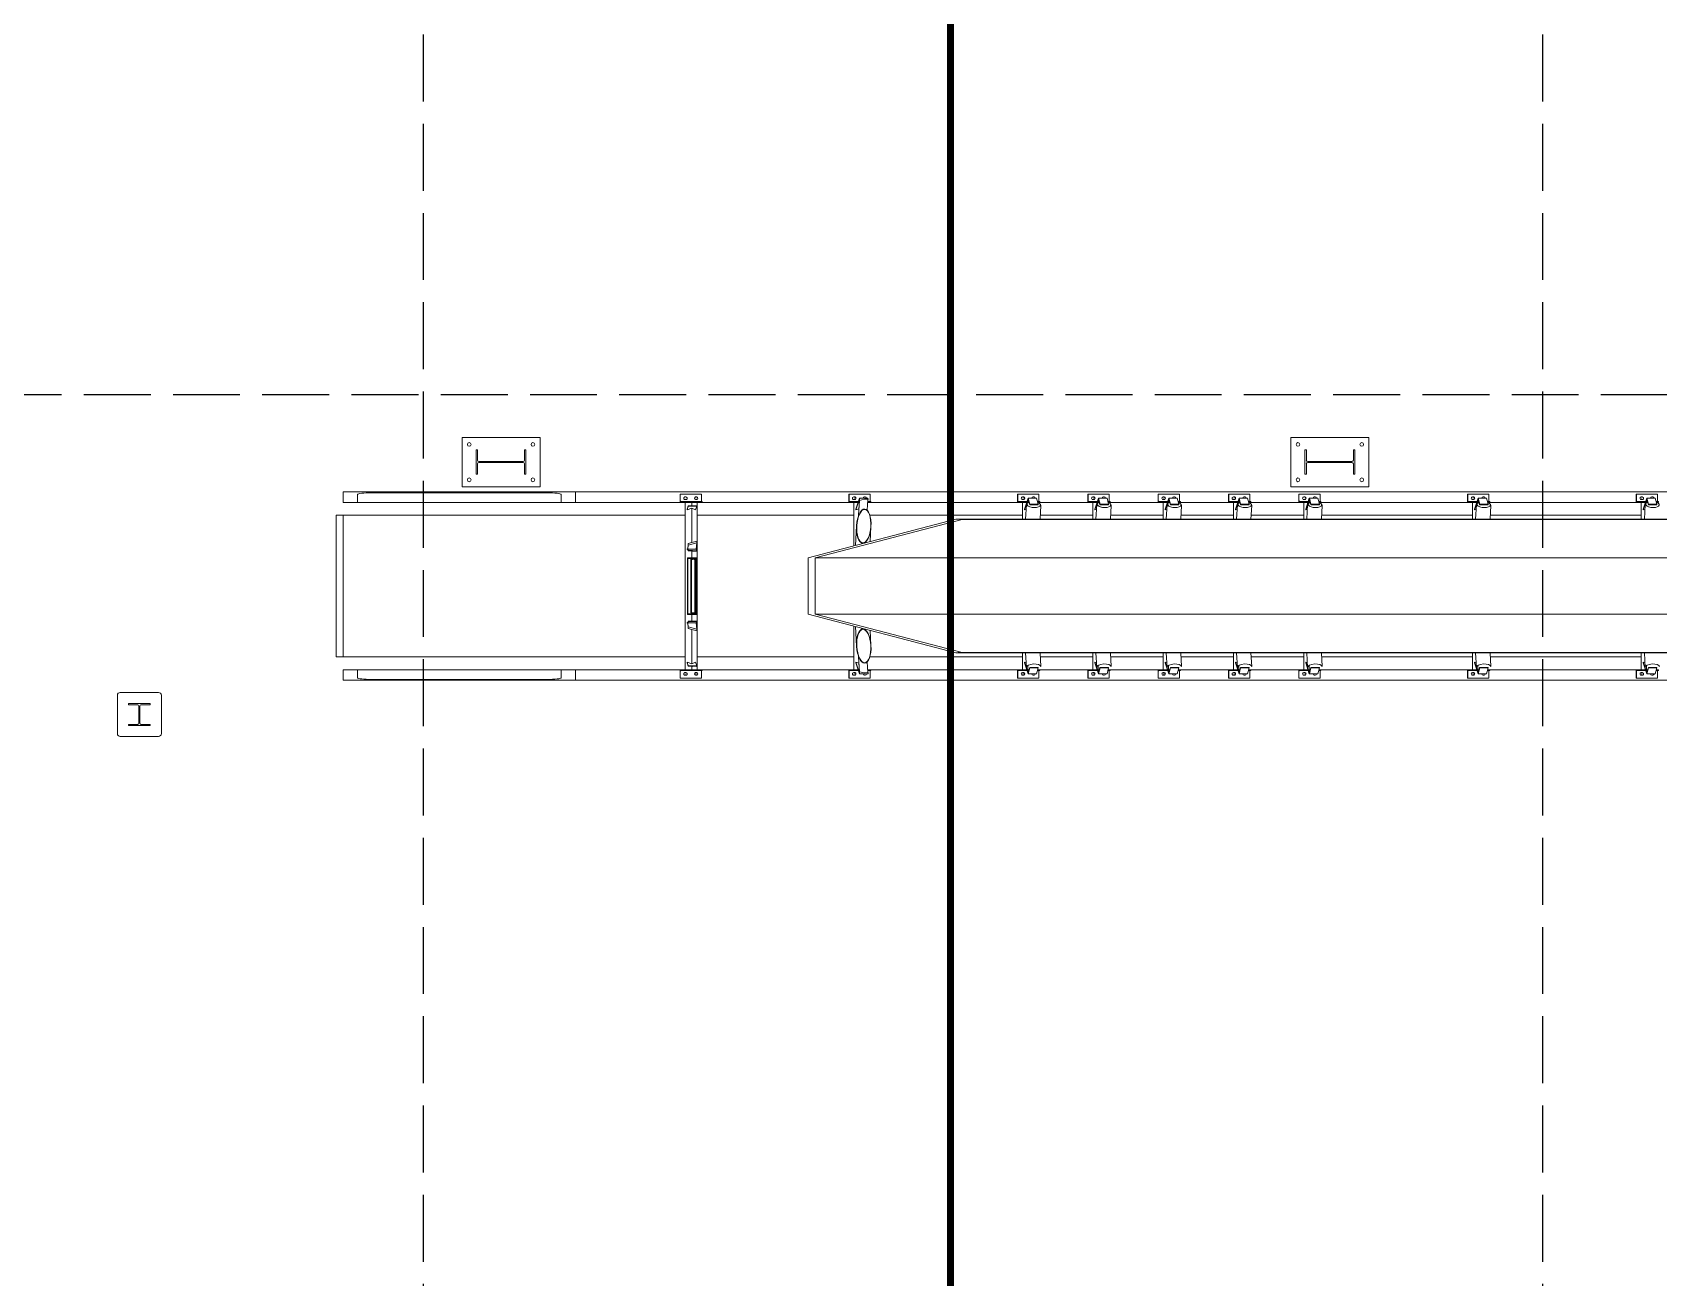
# Model space of a CAD drawing. Header units: millimetres. Extents: x 91119 to 792617, y 23924 to 150567.
# Drawn here: x 670345 to 681821, y 56806 to 65593 of the extents above; entities that cross this region are included whole.
import ezdxf

# ---------------------------------------------------------------- set-up
doc = ezdxf.new("R2010")
doc.units = ezdxf.units.MM
doc.header["$LTSCALE"] = 100
doc.linetypes.add('121217 IES and EMR$0$XKITLINE03', pattern=[6.299213, 4.724409, -1.574803])
doc.linetypes.add('DASHED', pattern=[19.05, 12.7, -6.35])
for name, color, linetype in [('121217 IES and EMR$0$grid', 8, 'Continuous'), ('121217 IES and EMR$0$Xref', 8, 'Continuous'), ('FA', 1, 'Continuous')]:
    doc.layers.add(name, color=color, linetype=linetype)

msp = doc.modelspace()

# ---------------------------------------------------------------- linework, layer by layer
at = {"layer": '121217 IES and EMR$0$grid', "linetype": '121217 IES and EMR$0$XKITLINE03'}
for p, q in [((673102, 144949), (673102, 30568)), ((681002, 144949), (681002, 30568)), ((768187, 63036), (616223, 63036))]:
    msp.add_line(p, q, dxfattribs=at)
at = {"layer": '121217 IES and EMR$0$Xref', "linetype": 'Continuous', "lineweight": 20}
for p, q in [((673377, 62736), (673927, 62736)), ((673377, 62386), (673377, 62736)), ((673927, 62736), (673927, 62386)), ((679227, 62736), (679777, 62736)), ((679227, 62386), (679227, 62736)), ((679777, 62736), (679777, 62386)), ((673476, 62476), (673476, 62647)), ((673476, 62647), (673486, 62647)), ((673486, 62647), (673486, 62575)), ((673496, 62565), (673808, 62565)), ((673808, 62558), (673496, 62558)), ((673818, 62575), (673818, 62647)), ((673818, 62647), (673827, 62647)), ((673827, 62647), (673827, 62476)), ((679326, 62476), (679326, 62647)), ((679326, 62647), (679336, 62647)), ((679336, 62647), (679336, 62575)), ((679346, 62565), (679658, 62565)), ((679658, 62558), (679346, 62558)), ((679668, 62575), (679668, 62647)), ((679668, 62647), (679677, 62647)), ((679677, 62647), (679677, 62476)), ((673486, 62476), (673476, 62476)), ((673486, 62548), (673486, 62476)), ((673818, 62476), (673818, 62548)), ((673827, 62476), (673818, 62476)), ((679336, 62476), (679326, 62476)), ((679336, 62548), (679336, 62476)), ((679668, 62476), (679668, 62548)), ((679677, 62476), (679668, 62476)), ((672537, 62351), (674178, 62351)), ((672537, 62276), (672537, 62351)), ((672639, 62333), (672639, 62276)), ((673977, 62345), (672738, 62345)), ((673927, 62386), (673377, 62386)), ((674075, 62276), (674075, 62333)), ((674178, 62351), (686008, 62351)), ((674178, 62351), (674178, 62276)), ((674916, 62336), (674917, 62336)), ((674916, 62276), (674916, 62336)), ((674917, 62336), (675066, 62336)), ((674917, 62336), (674917, 62290)), ((675066, 62336), (675066, 62290)), ((676107, 62336), (676108, 62336)), ((676107, 62276), (676107, 62336)), ((676108, 62336), (676257, 62336)), ((676108, 62336), (676108, 62290)), ((676257, 62336), (676257, 62290)), ((677298, 62276), (677298, 62336)), ((677298, 62336), (677299, 62336)), ((677299, 62336), (677299, 62290)), ((677299, 62336), (677448, 62336)), ((677448, 62336), (677448, 62290)), ((677794, 62276), (677794, 62336)), ((677794, 62336), (677795, 62336)), ((677795, 62336), (677795, 62290)), ((677795, 62336), (677944, 62336)), ((677944, 62336), (677944, 62290)), ((678291, 62276), (678291, 62336)), ((678291, 62336), (678291, 62336)), ((678291, 62336), (678291, 62290)), ((678291, 62336), (678440, 62336)), ((678440, 62336), (678440, 62290)), ((678787, 62276), (678787, 62336)), ((678787, 62336), (678788, 62336)), ((678788, 62336), (678788, 62290)), ((678788, 62336), (678937, 62336)), ((678937, 62336), (678937, 62290)), ((679777, 62386), (679227, 62386)), ((679283, 62276), (679283, 62336)), ((679283, 62336), (679284, 62336)), ((679284, 62336), (679284, 62290)), ((679284, 62336), (679433, 62336)), ((679433, 62336), (679433, 62290)), ((680474, 62276), (680474, 62336)), ((680474, 62336), (680475, 62336)), ((680475, 62336), (680475, 62290)), ((680475, 62336), (680624, 62336)), ((680624, 62336), (680624, 62290)), ((681665, 62276), (681665, 62336)), ((681665, 62336), (681666, 62336)), ((681666, 62336), (681666, 62290)), ((681666, 62336), (681815, 62336)), ((681815, 62336), (681815, 62290)), ((672639, 62276), (672537, 62276)), ((672639, 62276), (674075, 62276)), ((674178, 62276), (674075, 62276)), ((674178, 62276), (674916, 62276)), ((674923, 62276), (674916, 62276)), ((674918, 62282), (674923, 62282)), ((674923, 62282), (675072, 62282)), ((674923, 62282), (674923, 62276)), ((674923, 62276), (674994, 62276)), ((674957, 62315), (674950, 62315)), ((674950, 62297), (674957, 62297)), ((674951, 62276), (674951, 61096)), ((674954, 62307), (674953, 62307)), ((674953, 62306), (674954, 62306)), ((674972, 62253), (674965, 62229)), ((674965, 62224), (674972, 62247)), ((674998, 62235), (674965, 62224)), ((674965, 62229), (674965, 62224)), ((674972, 62253), (675033, 62255)), ((674972, 62253), (674972, 62247)), ((675033, 62250), (674972, 62247)), ((674998, 62276), (674994, 62276)), ((674998, 62276), (674998, 62254)), ((675002, 62276), (674998, 62276)), ((674998, 62235), (674998, 61993)), ((675024, 62224), (674998, 62235)), ((675002, 62276), (675072, 62276)), ((675024, 62224), (675033, 62250)), ((675025, 62315), (675032, 62315)), ((675032, 62297), (675025, 62297)), ((675028, 62307), (675028, 62307)), ((675028, 62306), (675028, 62306)), ((675033, 62255), (675033, 62250)), ((675035, 62276), (675035, 61096)), ((675072, 62282), (675072, 62276)), ((675072, 62276), (676107, 62276)), ((676114, 62276), (676107, 62276)), ((676109, 62282), (676114, 62282)), ((676114, 62282), (676173, 62282)), ((676114, 62282), (676114, 62276)), ((676114, 62276), (676171, 62276)), ((676148, 62315), (676141, 62315)), ((676141, 62297), (676148, 62297)), ((676142, 62276), (676142, 61970)), ((676145, 62307), (676144, 62307)), ((676144, 62306), (676145, 62306)), ((676181, 62307), (676156, 62229)), ((676156, 62224), (676181, 62302)), ((676177, 62231), (676156, 62224)), ((676156, 62229), (676156, 62224)), ((676181, 62303), (676175, 62183)), ((676175, 62186), (676181, 62291)), ((676181, 62307), (676241, 62307)), ((676181, 62302), (676181, 62307)), ((676181, 62303), (676194, 62306)), ((676181, 62303), (676181, 62291)), ((676181, 62302), (676181, 62302)), ((676214, 62299), (676181, 62291)), ((676194, 62306), (676241, 62306)), ((676194, 62306), (676242, 62303)), ((676242, 62298), (676214, 62299)), ((676216, 62315), (676223, 62315)), ((676237, 62221), (676241, 62298)), ((676240, 62276), (676263, 62276)), ((676241, 62306), (676241, 62307)), ((676242, 62303), (676241, 62306)), ((676241, 62282), (676263, 62282)), ((676242, 62303), (676242, 62298)), ((676263, 62282), (676263, 62276)), ((676263, 62276), (677298, 62276)), ((677305, 62276), (677298, 62276)), ((677300, 62282), (677305, 62282)), ((677305, 62282), (677364, 62282)), ((677305, 62282), (677305, 62276)), ((677305, 62276), (677362, 62276)), ((677339, 62315), (677333, 62315)), ((677333, 62297), (677339, 62297)), ((677333, 62276), (677333, 62158)), ((677336, 62307), (677335, 62307)), ((677335, 62306), (677336, 62306)), ((677372, 62307), (677347, 62229)), ((677347, 62224), (677372, 62302)), ((677347, 62229), (677347, 62224)), ((677358, 62228), (677347, 62224)), ((677360, 62261), (677354, 62158)), ((677373, 62306), (677371, 62274)), ((677372, 62307), (677432, 62307)), ((677372, 62302), (677372, 62307)), ((677372, 62302), (677372, 62302)), ((677372, 62274), (677373, 62299)), ((677373, 62306), (677432, 62306)), ((677383, 62265), (677373, 62306)), ((677373, 62299), (677383, 62260)), ((677383, 62265), (677443, 62265)), ((677383, 62260), (677383, 62265)), ((677383, 62260), (677443, 62260)), ((677407, 62315), (677414, 62315)), ((677432, 62306), (677432, 62307)), ((677443, 62265), (677432, 62306)), ((677438, 62282), (677454, 62282)), ((677440, 62276), (677454, 62276)), ((677443, 62260), (677443, 62265)), ((677454, 62282), (677454, 62276)), ((677454, 62276), (677794, 62276)), ((677457, 62158), (677462, 62255)), ((677802, 62276), (677794, 62276)), ((677796, 62282), (677802, 62282)), ((677802, 62282), (677860, 62282)), ((677802, 62282), (677802, 62276)), ((677802, 62276), (677859, 62276)), ((677836, 62315), (677829, 62315)), ((677829, 62297), (677836, 62297)), ((677829, 62276), (677829, 62158)), ((677832, 62307), (677832, 62307)), ((677832, 62306), (677832, 62306)), ((677868, 62307), (677843, 62229)), ((677843, 62224), (677869, 62302)), ((677843, 62229), (677843, 62224)), ((677855, 62228), (677843, 62224)), ((677857, 62261), (677851, 62158)), ((677869, 62306), (677867, 62274)), ((677868, 62307), (677928, 62307)), ((677869, 62302), (677868, 62307)), ((677868, 62274), (677869, 62299)), ((677869, 62306), (677929, 62306)), ((677880, 62265), (677869, 62306)), ((677869, 62302), (677869, 62302)), ((677869, 62299), (677879, 62260)), ((677879, 62260), (677880, 62265)), ((677879, 62260), (677939, 62260)), ((677880, 62265), (677939, 62265)), ((677903, 62315), (677910, 62315)), ((677928, 62306), (677928, 62307)), ((677939, 62265), (677929, 62306)), ((677935, 62282), (677951, 62282)), ((677936, 62276), (677951, 62276)), ((677939, 62260), (677939, 62265)), ((677951, 62282), (677951, 62276)), ((677951, 62276), (678291, 62276)), ((677953, 62158), (677958, 62255)), ((678298, 62276), (678291, 62276)), ((678292, 62282), (678298, 62282)), ((678298, 62282), (678357, 62282)), ((678298, 62282), (678298, 62276)), ((678298, 62276), (678355, 62276)), ((678332, 62315), (678325, 62315)), ((678325, 62297), (678332, 62297)), ((678326, 62276), (678326, 62158)), ((678329, 62307), (678328, 62307)), ((678328, 62306), (678329, 62306)), ((678365, 62307), (678339, 62229)), ((678339, 62224), (678365, 62302)), ((678339, 62229), (678339, 62224)), ((678351, 62228), (678339, 62224)), ((678353, 62261), (678347, 62158)), ((678365, 62306), (678363, 62274)), ((678364, 62274), (678366, 62299)), ((678365, 62307), (678424, 62307)), ((678365, 62302), (678365, 62307)), ((678365, 62306), (678425, 62306)), ((678376, 62265), (678365, 62306)), ((678365, 62302), (678365, 62302)), ((678366, 62299), (678376, 62260)), ((678376, 62265), (678435, 62265)), ((678376, 62260), (678376, 62265)), ((678376, 62260), (678435, 62260)), ((678400, 62315), (678406, 62315)), ((678424, 62306), (678424, 62307)), ((678435, 62265), (678425, 62306)), ((678431, 62282), (678447, 62282)), ((678432, 62276), (678447, 62276)), ((678435, 62260), (678435, 62265)), ((678447, 62282), (678447, 62276)), ((678447, 62276), (678787, 62276)), ((678449, 62158), (678455, 62255)), ((678794, 62276), (678787, 62276)), ((678789, 62282), (678794, 62282)), ((678794, 62282), (678853, 62282)), ((678794, 62282), (678794, 62276)), ((678794, 62276), (678851, 62276)), ((678828, 62315), (678821, 62315)), ((678821, 62297), (678828, 62297)), ((678822, 62276), (678822, 62158)), ((678825, 62307), (678824, 62307)), ((678824, 62306), (678825, 62306)), ((678861, 62307), (678836, 62229)), ((678836, 62224), (678861, 62302)), ((678836, 62229), (678836, 62224)), ((678847, 62228), (678836, 62224)), ((678849, 62261), (678843, 62158)), ((678861, 62306), (678860, 62274)), ((678860, 62274), (678862, 62299)), ((678861, 62307), (678921, 62307)), ((678861, 62302), (678861, 62307)), ((678861, 62306), (678921, 62306)), ((678872, 62265), (678861, 62306)), ((678861, 62302), (678861, 62302)), ((678862, 62299), (678872, 62260)), ((678872, 62265), (678932, 62265)), ((678872, 62260), (678872, 62265)), ((678872, 62260), (678932, 62260)), ((678896, 62315), (678903, 62315)), ((678921, 62306), (678921, 62307)), ((678932, 62265), (678921, 62306)), ((678927, 62282), (678943, 62282)), ((678929, 62276), (678943, 62276)), ((678932, 62260), (678932, 62265)), ((678943, 62282), (678943, 62276)), ((678943, 62276), (679283, 62276)), ((678945, 62158), (678951, 62255)), ((679290, 62276), (679283, 62276)), ((679285, 62282), (679290, 62282)), ((679290, 62282), (679349, 62282)), ((679290, 62282), (679290, 62276)), ((679290, 62276), (679347, 62276)), ((679325, 62315), (679318, 62315)), ((679318, 62297), (679325, 62297)), ((679318, 62276), (679318, 62158)), ((679321, 62307), (679320, 62307)), ((679320, 62306), (679321, 62306)), ((679357, 62307), (679332, 62229)), ((679332, 62224), (679357, 62302)), ((679332, 62229), (679332, 62224)), ((679343, 62228), (679332, 62224)), ((679345, 62261), (679340, 62158)), ((679358, 62306), (679356, 62274)), ((679357, 62307), (679417, 62307)), ((679357, 62302), (679357, 62307)), ((679357, 62302), (679358, 62302)), ((679357, 62274), (679358, 62299)), ((679358, 62306), (679417, 62306)), ((679368, 62265), (679358, 62306)), ((679358, 62299), (679368, 62260)), ((679368, 62265), (679428, 62265)), ((679368, 62260), (679368, 62265)), ((679368, 62260), (679428, 62260)), ((679392, 62315), (679399, 62315)), ((679417, 62306), (679417, 62307)), ((679428, 62265), (679417, 62306)), ((679423, 62282), (679439, 62282)), ((679425, 62276), (679439, 62276)), ((679428, 62260), (679428, 62265)), ((679439, 62282), (679439, 62276)), ((679439, 62276), (680474, 62276)), ((679442, 62158), (679447, 62255)), ((680482, 62276), (680474, 62276)), ((680476, 62282), (680482, 62282)), ((680482, 62282), (680540, 62282)), ((680482, 62282), (680482, 62276)), ((680482, 62276), (680538, 62276)), ((680516, 62315), (680509, 62315)), ((680509, 62297), (680516, 62297)), ((680509, 62276), (680509, 62158)), ((680512, 62307), (680511, 62307)), ((680511, 62306), (680512, 62306)), ((680548, 62307), (680523, 62229)), ((680523, 62224), (680549, 62302)), ((680523, 62229), (680523, 62224)), ((680535, 62228), (680523, 62224)), ((680536, 62261), (680531, 62158)), ((680549, 62306), (680547, 62274)), ((680548, 62307), (680608, 62307)), ((680549, 62302), (680548, 62307)), ((680548, 62274), (680549, 62299)), ((680549, 62306), (680608, 62306)), ((680560, 62265), (680549, 62306)), ((680549, 62302), (680549, 62302)), ((680549, 62299), (680559, 62260)), ((680559, 62260), (680560, 62265)), ((680559, 62260), (680619, 62260)), ((680560, 62265), (680619, 62265)), ((680583, 62315), (680590, 62315)), ((680608, 62306), (680608, 62307)), ((680619, 62265), (680608, 62306)), ((680614, 62282), (680630, 62282)), ((680616, 62276), (680630, 62276)), ((680619, 62260), (680619, 62265)), ((680630, 62282), (680630, 62276)), ((680630, 62276), (681665, 62276)), ((680633, 62158), (680638, 62255)), ((681673, 62276), (681665, 62276)), ((681667, 62282), (681673, 62282)), ((681673, 62282), (681731, 62282)), ((681673, 62282), (681673, 62276)), ((681673, 62276), (681729, 62276)), ((681707, 62315), (681700, 62315)), ((681700, 62297), (681707, 62297)), ((681700, 62276), (681700, 62158)), ((681703, 62307), (681702, 62307)), ((681702, 62306), (681703, 62306)), ((681739, 62307), (681714, 62229)), ((681714, 62224), (681740, 62302)), ((681714, 62229), (681714, 62224)), ((681726, 62228), (681714, 62224)), ((681727, 62261), (681722, 62158)), ((681740, 62306), (681738, 62274)), ((681739, 62307), (681799, 62307)), ((681740, 62302), (681739, 62307)), ((681739, 62274), (681740, 62299)), ((681740, 62306), (681799, 62306)), ((681751, 62265), (681740, 62306)), ((681740, 62302), (681740, 62302)), ((681740, 62299), (681750, 62260)), ((681750, 62260), (681751, 62265)), ((681750, 62260), (681810, 62260)), ((681751, 62265), (681810, 62265)), ((681774, 62315), (681781, 62315)), ((681799, 62306), (681799, 62307)), ((681810, 62265), (681799, 62306)), ((681806, 62282), (681821, 62282)), ((681807, 62276), (681821, 62276)), ((681810, 62260), (681810, 62265)), ((681821, 62282), (681821, 62276)), ((672537, 62186), (672488, 62186)), ((672488, 62186), (672488, 61186)), ((672537, 62186), (674951, 62186)), ((672537, 61186), (672537, 62186)), ((675035, 62186), (676142, 62186)), ((676861, 62158), (675820, 61886)), ((675869, 61885), (676906, 62156)), ((676161, 62112), (676153, 61973)), ((676255, 62186), (677333, 62186)), ((676257, 62000), (676263, 62106)), ((685651, 62158), (676861, 62158)), ((676906, 62156), (676861, 62158)), ((685651, 62156), (676906, 62156)), ((677458, 62186), (677829, 62186)), ((677954, 62186), (678326, 62186)), ((678451, 62186), (678822, 62186)), ((678947, 62186), (679318, 62186)), ((679443, 62186), (680509, 62186)), ((680634, 62186), (681700, 62186)), ((674972, 61987), (674970, 61943)), ((674972, 61987), (675033, 62002)), ((675033, 61991), (674972, 61975)), ((674972, 61987), (674972, 61975)), ((675030, 61946), (675033, 61991)), ((675033, 62002), (675033, 61991)), ((674965, 61949), (674965, 61944)), ((674970, 61949), (674965, 61949)), ((674965, 61944), (674970, 61944)), ((674968, 61886), (674972, 61886)), ((674968, 61486), (674968, 61886)), ((674969, 61881), (674969, 61491)), ((674972, 61881), (674969, 61881)), ((674970, 61949), (674970, 61949)), ((674970, 61944), (674970, 61949)), ((674970, 61944), (674970, 61944)), ((674970, 61943), (674972, 61934)), ((674971, 61946), (674972, 61975)), ((674971, 61946), (675030, 61946)), ((674972, 61939), (674971, 61946)), ((674972, 61939), (674972, 61934)), ((674972, 61939), (675033, 61936)), ((675033, 61930), (674972, 61934)), ((674972, 61886), (674972, 61881)), ((675033, 61886), (674972, 61886)), ((674972, 61881), (675033, 61881)), ((674992, 61499), (674992, 61873)), ((674997, 61499), (674997, 61873)), ((674998, 61932), (674998, 61886)), ((675020, 61873), (675020, 61499)), ((675025, 61873), (675025, 61499)), ((675029, 61881), (675029, 61491)), ((675033, 61936), (675030, 61946)), ((675033, 61936), (675033, 61930)), ((675033, 61886), (675033, 61881)), ((675820, 61886), (675820, 61487)), ((684346, 61885), (675869, 61885)), ((675869, 61488), (675869, 61885)), ((674965, 61429), (674965, 61424)), ((674970, 61429), (674965, 61429)), ((674965, 61424), (674970, 61424)), ((674972, 61486), (674968, 61486)), ((674969, 61491), (674972, 61491)), ((674972, 61439), (674970, 61429)), ((674970, 61429), (674972, 61386)), ((674970, 61429), (674970, 61429)), ((674970, 61424), (674970, 61429)), ((674970, 61424), (674970, 61424)), ((674971, 61427), (674972, 61433)), ((674971, 61427), (675030, 61427)), ((674972, 61398), (674971, 61427)), ((674972, 61491), (674972, 61486)), ((675033, 61491), (674972, 61491)), ((674972, 61486), (675033, 61486)), ((674972, 61439), (675033, 61442)), ((674972, 61439), (674972, 61433)), ((675033, 61437), (674972, 61433)), ((674998, 61486), (674998, 61440)), ((675030, 61427), (675033, 61437)), ((675033, 61382), (675030, 61427)), ((675033, 61491), (675033, 61486)), ((675033, 61442), (675033, 61437)), ((675820, 61487), (676861, 61215)), ((684346, 61488), (675869, 61488)), ((676906, 61217), (675869, 61488)), ((676142, 61403), (676142, 61096)), ((674972, 61398), (674972, 61386)), ((674972, 61398), (675033, 61382)), ((675033, 61370), (674972, 61386)), ((674998, 61379), (674998, 61138)), ((675033, 61382), (675033, 61370)), ((676153, 61400), (676161, 61261)), ((676263, 61266), (676257, 61373)), ((672488, 61186), (672537, 61186)), ((672537, 61186), (674951, 61186)), ((675035, 61186), (676142, 61186)), ((676175, 61189), (676181, 61070)), ((676181, 61082), (676175, 61187)), ((676255, 61186), (677333, 61186)), ((676861, 61215), (676906, 61217)), ((685651, 61215), (676861, 61215)), ((685651, 61217), (676906, 61217)), ((677333, 61215), (677333, 61096)), ((677354, 61215), (677360, 61112)), ((677462, 61118), (677457, 61215)), ((677458, 61186), (677829, 61186)), ((677829, 61215), (677829, 61096)), ((677851, 61215), (677857, 61112)), ((677958, 61118), (677953, 61215)), ((677954, 61186), (678326, 61186)), ((678326, 61215), (678326, 61096)), ((678347, 61215), (678353, 61112)), ((678455, 61118), (678449, 61215)), ((678451, 61186), (678822, 61186)), ((678822, 61215), (678822, 61096)), ((678843, 61215), (678849, 61112)), ((678951, 61118), (678945, 61215)), ((678947, 61186), (679318, 61186)), ((679318, 61215), (679318, 61096)), ((679340, 61215), (679345, 61112)), ((679447, 61118), (679442, 61215)), ((679443, 61186), (680509, 61186)), ((680509, 61215), (680509, 61096)), ((680531, 61215), (680536, 61112)), ((680638, 61118), (680633, 61215)), ((680634, 61186), (681700, 61186)), ((681700, 61215), (681700, 61096)), ((681722, 61215), (681727, 61112)), ((672537, 61096), (672537, 61021)), ((672639, 61096), (672537, 61096)), ((672639, 61096), (674075, 61096)), ((672639, 61039), (672639, 61096)), ((674075, 61096), (674075, 61039)), ((674178, 61096), (674075, 61096)), ((674178, 61096), (674916, 61096)), ((674178, 61021), (674178, 61096)), ((674916, 61036), (674916, 61096)), ((674916, 61096), (674923, 61096)), ((674917, 61082), (674917, 61036)), ((674923, 61090), (674918, 61090)), ((674923, 61096), (674994, 61096)), ((674923, 61096), (674923, 61090)), ((674923, 61090), (675072, 61090)), ((674957, 61075), (674950, 61075)), ((674950, 61057), (674957, 61057)), ((674954, 61067), (674953, 61067)), ((674953, 61066), (674954, 61066)), ((674965, 61149), (674965, 61144)), ((674965, 61149), (674998, 61138)), ((674972, 61125), (674965, 61149)), ((674965, 61144), (674972, 61120)), ((674972, 61125), (674972, 61120)), ((674972, 61125), (675033, 61123)), ((675033, 61117), (674972, 61120)), ((674994, 61096), (674998, 61096)), ((674998, 61138), (675024, 61149)), ((674998, 61119), (674998, 61096)), ((674998, 61096), (675002, 61096)), ((675002, 61096), (675072, 61096)), ((675033, 61123), (675024, 61149)), ((675025, 61075), (675032, 61075)), ((675032, 61057), (675025, 61057)), ((675028, 61067), (675028, 61067)), ((675028, 61066), (675028, 61066)), ((675033, 61123), (675033, 61117)), ((675066, 61082), (675066, 61036)), ((675072, 61096), (676107, 61096)), ((675072, 61096), (675072, 61090)), ((676107, 61036), (676107, 61096)), ((676107, 61096), (676114, 61096)), ((676108, 61082), (676108, 61036)), ((676114, 61090), (676109, 61090)), ((676114, 61096), (676171, 61096)), ((676114, 61096), (676114, 61090)), ((676114, 61090), (676173, 61090)), ((676148, 61075), (676141, 61075)), ((676141, 61057), (676148, 61057)), ((676145, 61067), (676144, 61067)), ((676144, 61066), (676145, 61066)), ((676156, 61149), (676156, 61144)), ((676156, 61149), (676177, 61142)), ((676181, 61071), (676156, 61149)), ((676156, 61144), (676181, 61066)), ((676181, 61082), (676214, 61074)), ((676181, 61082), (676181, 61070)), ((676181, 61071), (676181, 61071)), ((676181, 61066), (676181, 61071)), ((676194, 61067), (676181, 61070)), ((676181, 61066), (676241, 61066)), ((676242, 61070), (676194, 61067)), ((676194, 61067), (676241, 61067)), ((676214, 61074), (676242, 61075)), ((676223, 61057), (676216, 61057)), ((676241, 61075), (676237, 61152)), ((676240, 61096), (676263, 61096)), ((676241, 61090), (676263, 61090)), ((676241, 61067), (676242, 61070)), ((676241, 61066), (676241, 61067)), ((676242, 61075), (676242, 61070)), ((676257, 61082), (676257, 61036)), ((676263, 61096), (677298, 61096)), ((676263, 61096), (676263, 61090)), ((677298, 61036), (677298, 61096)), ((677298, 61096), (677305, 61096)), ((677299, 61082), (677299, 61036)), ((677305, 61090), (677300, 61090)), ((677305, 61096), (677362, 61096)), ((677305, 61096), (677305, 61090)), ((677305, 61090), (677364, 61090)), ((677339, 61075), (677333, 61075)), ((677333, 61057), (677339, 61057)), ((677336, 61067), (677335, 61067)), ((677335, 61066), (677336, 61066)), ((677347, 61149), (677347, 61144)), ((677347, 61149), (677358, 61145)), ((677372, 61071), (677347, 61149)), ((677347, 61144), (677372, 61066)), ((677369, 61125), (677373, 61067)), ((677373, 61074), (677370, 61125)), ((677372, 61071), (677372, 61071)), ((677372, 61066), (677372, 61071)), ((677372, 61066), (677432, 61066)), ((677383, 61112), (677373, 61074)), ((677373, 61067), (677383, 61108)), ((677373, 61067), (677432, 61067)), ((677383, 61112), (677443, 61112)), ((677383, 61108), (677383, 61112)), ((677383, 61108), (677443, 61108)), ((677414, 61057), (677407, 61057)), ((677432, 61067), (677443, 61108)), ((677432, 61066), (677432, 61067)), ((677438, 61090), (677454, 61090)), ((677440, 61096), (677454, 61096)), ((677443, 61108), (677443, 61112)), ((677448, 61082), (677448, 61036)), ((677454, 61096), (677794, 61096)), ((677454, 61096), (677454, 61090)), ((677794, 61036), (677794, 61096)), ((677794, 61096), (677802, 61096)), ((677795, 61082), (677795, 61036)), ((677802, 61090), (677796, 61090)), ((677802, 61096), (677859, 61096)), ((677802, 61096), (677802, 61090)), ((677802, 61090), (677860, 61090)), ((677836, 61075), (677829, 61075)), ((677829, 61057), (677836, 61057)), ((677832, 61067), (677832, 61067)), ((677832, 61066), (677832, 61066)), ((677843, 61149), (677843, 61144)), ((677843, 61149), (677855, 61145)), ((677869, 61071), (677843, 61149)), ((677843, 61144), (677868, 61066)), ((677866, 61125), (677869, 61067)), ((677869, 61074), (677866, 61125)), ((677868, 61066), (677869, 61071)), ((677868, 61066), (677928, 61066)), ((677879, 61112), (677869, 61074)), ((677869, 61067), (677880, 61108)), ((677869, 61071), (677869, 61071)), ((677869, 61067), (677929, 61067)), ((677879, 61112), (677939, 61112)), ((677880, 61108), (677879, 61112)), ((677880, 61108), (677939, 61108)), ((677910, 61057), (677903, 61057)), ((677928, 61066), (677928, 61067)), ((677929, 61067), (677939, 61108)), ((677935, 61090), (677951, 61090)), ((677936, 61096), (677951, 61096)), ((677939, 61108), (677939, 61112)), ((677944, 61082), (677944, 61036)), ((677951, 61096), (678291, 61096)), ((677951, 61096), (677951, 61090)), ((678291, 61036), (678291, 61096)), ((678291, 61096), (678298, 61096)), ((678291, 61082), (678291, 61036)), ((678298, 61090), (678292, 61090)), ((678298, 61096), (678355, 61096)), ((678298, 61096), (678298, 61090)), ((678298, 61090), (678357, 61090)), ((678332, 61075), (678325, 61075)), ((678325, 61057), (678332, 61057)), ((678329, 61067), (678328, 61067)), ((678328, 61066), (678329, 61066)), ((678339, 61149), (678339, 61144)), ((678339, 61149), (678351, 61145)), ((678365, 61071), (678339, 61149)), ((678339, 61144), (678365, 61066)), ((678362, 61125), (678365, 61067)), ((678366, 61074), (678363, 61125)), ((678365, 61067), (678376, 61108)), ((678365, 61071), (678365, 61071)), ((678365, 61066), (678365, 61071)), ((678365, 61067), (678425, 61067)), ((678365, 61066), (678424, 61066)), ((678376, 61112), (678366, 61074)), ((678376, 61112), (678435, 61112)), ((678376, 61108), (678376, 61112)), ((678376, 61108), (678435, 61108)), ((678406, 61057), (678400, 61057)), ((678424, 61066), (678424, 61067)), ((678425, 61067), (678435, 61108)), ((678431, 61090), (678447, 61090)), ((678432, 61096), (678447, 61096)), ((678435, 61108), (678435, 61112)), ((678440, 61082), (678440, 61036)), ((678447, 61096), (678787, 61096)), ((678447, 61096), (678447, 61090)), ((678787, 61036), (678787, 61096)), ((678787, 61096), (678794, 61096)), ((678788, 61082), (678788, 61036)), ((678794, 61090), (678789, 61090)), ((678794, 61096), (678851, 61096)), ((678794, 61096), (678794, 61090)), ((678794, 61090), (678853, 61090)), ((678828, 61075), (678821, 61075)), ((678821, 61057), (678828, 61057)), ((678825, 61067), (678824, 61067)), ((678824, 61066), (678825, 61066)), ((678836, 61149), (678836, 61144)), ((678836, 61149), (678847, 61145)), ((678861, 61071), (678836, 61149)), ((678836, 61144), (678861, 61066)), ((678858, 61125), (678861, 61067)), ((678862, 61074), (678859, 61125)), ((678861, 61067), (678872, 61108)), ((678861, 61071), (678861, 61071)), ((678861, 61066), (678861, 61071)), ((678861, 61067), (678921, 61067)), ((678861, 61066), (678921, 61066)), ((678872, 61112), (678862, 61074)), ((678872, 61112), (678932, 61112)), ((678872, 61108), (678872, 61112)), ((678872, 61108), (678932, 61108)), ((678903, 61057), (678896, 61057)), ((678921, 61067), (678932, 61108)), ((678921, 61066), (678921, 61067)), ((678927, 61090), (678943, 61090)), ((678929, 61096), (678943, 61096)), ((678932, 61108), (678932, 61112)), ((678937, 61082), (678937, 61036)), ((678943, 61096), (679283, 61096)), ((678943, 61096), (678943, 61090)), ((679283, 61036), (679283, 61096)), ((679283, 61096), (679290, 61096)), ((679284, 61082), (679284, 61036)), ((679290, 61090), (679285, 61090)), ((679290, 61096), (679347, 61096)), ((679290, 61096), (679290, 61090)), ((679290, 61090), (679349, 61090)), ((679325, 61075), (679318, 61075)), ((679318, 61057), (679325, 61057)), ((679321, 61067), (679320, 61067)), ((679320, 61066), (679321, 61066)), ((679332, 61149), (679332, 61144)), ((679332, 61149), (679343, 61145)), ((679357, 61071), (679332, 61149)), ((679332, 61144), (679357, 61066)), ((679354, 61125), (679358, 61067)), ((679358, 61074), (679355, 61125)), ((679357, 61071), (679358, 61071)), ((679357, 61066), (679357, 61071)), ((679357, 61066), (679417, 61066)), ((679368, 61112), (679358, 61074)), ((679358, 61067), (679368, 61108)), ((679358, 61067), (679417, 61067)), ((679368, 61112), (679428, 61112)), ((679368, 61108), (679368, 61112)), ((679368, 61108), (679428, 61108)), ((679399, 61057), (679392, 61057)), ((679417, 61067), (679428, 61108)), ((679417, 61066), (679417, 61067)), ((679423, 61090), (679439, 61090)), ((679425, 61096), (679439, 61096)), ((679428, 61108), (679428, 61112)), ((679433, 61082), (679433, 61036)), ((679439, 61096), (680474, 61096)), ((679439, 61096), (679439, 61090)), ((680474, 61036), (680474, 61096)), ((680474, 61096), (680482, 61096)), ((680475, 61082), (680475, 61036)), ((680482, 61090), (680476, 61090)), ((680482, 61096), (680538, 61096)), ((680482, 61096), (680482, 61090)), ((680482, 61090), (680540, 61090)), ((680516, 61075), (680509, 61075)), ((680509, 61057), (680516, 61057)), ((680512, 61067), (680511, 61067)), ((680511, 61066), (680512, 61066)), ((680523, 61149), (680523, 61144)), ((680523, 61149), (680535, 61145)), ((680549, 61071), (680523, 61149)), ((680523, 61144), (680548, 61066)), ((680546, 61125), (680549, 61067)), ((680549, 61074), (680546, 61125)), ((680548, 61066), (680549, 61071)), ((680548, 61066), (680608, 61066)), ((680559, 61112), (680549, 61074)), ((680549, 61067), (680560, 61108)), ((680549, 61071), (680549, 61071)), ((680549, 61067), (680608, 61067)), ((680559, 61112), (680619, 61112)), ((680560, 61108), (680559, 61112)), ((680560, 61108), (680619, 61108)), ((680590, 61057), (680583, 61057)), ((680608, 61067), (680619, 61108)), ((680608, 61066), (680608, 61067)), ((680614, 61090), (680630, 61090)), ((680616, 61096), (680630, 61096)), ((680619, 61108), (680619, 61112)), ((680624, 61082), (680624, 61036)), ((680630, 61096), (681665, 61096)), ((680630, 61096), (680630, 61090)), ((681665, 61036), (681665, 61096)), ((681665, 61096), (681673, 61096)), ((681666, 61082), (681666, 61036)), ((681673, 61090), (681667, 61090)), ((681673, 61096), (681729, 61096)), ((681673, 61096), (681673, 61090)), ((681673, 61090), (681731, 61090)), ((681707, 61075), (681700, 61075)), ((681700, 61057), (681707, 61057)), ((681703, 61067), (681702, 61067)), ((681702, 61066), (681703, 61066)), ((681714, 61149), (681714, 61144)), ((681714, 61149), (681726, 61145)), ((681740, 61071), (681714, 61149)), ((681714, 61144), (681739, 61066)), ((681737, 61125), (681740, 61067)), ((681740, 61074), (681737, 61125)), ((681739, 61066), (681740, 61071)), ((681739, 61066), (681799, 61066)), ((681750, 61112), (681740, 61074)), ((681740, 61067), (681751, 61108)), ((681740, 61071), (681740, 61071)), ((681740, 61067), (681799, 61067)), ((681750, 61112), (681810, 61112)), ((681751, 61108), (681750, 61112)), ((681751, 61108), (681810, 61108)), ((681781, 61057), (681774, 61057)), ((681799, 61067), (681810, 61108)), ((681799, 61066), (681799, 61067)), ((681806, 61090), (681821, 61090)), ((681807, 61096), (681821, 61096)), ((681810, 61108), (681810, 61112)), ((681815, 61082), (681815, 61036)), ((681821, 61096), (681821, 61090)), ((672537, 61021), (674178, 61021)), ((673977, 61027), (672738, 61027)), ((674178, 61021), (686008, 61021)), ((674917, 61036), (674916, 61036)), ((674917, 61036), (675066, 61036)), ((676108, 61036), (676107, 61036)), ((676108, 61036), (676257, 61036)), ((677299, 61036), (677298, 61036)), ((677299, 61036), (677448, 61036)), ((677795, 61036), (677794, 61036)), ((677795, 61036), (677944, 61036)), ((678291, 61036), (678440, 61036)), ((678291, 61036), (678291, 61036)), ((678788, 61036), (678787, 61036)), ((678788, 61036), (678937, 61036)), ((679284, 61036), (679283, 61036)), ((679284, 61036), (679433, 61036)), ((680475, 61036), (680474, 61036)), ((680475, 61036), (680624, 61036)), ((681666, 61036), (681665, 61036)), ((681666, 61036), (681815, 61036)), ((670944, 60915), (670944, 60645)), ((671234, 60935), (670964, 60935)), ((671175, 60858), (671022, 60858)), ((671022, 60858), (671022, 60849)), ((671022, 60849), (671088, 60849)), ((671096, 60841), (671096, 60718)), ((671102, 60718), (671102, 60841)), ((671110, 60849), (671175, 60849)), ((671175, 60849), (671175, 60858)), ((671254, 60645), (671254, 60915)), ((670964, 60625), (671234, 60625)), ((671022, 60710), (671022, 60701)), ((671088, 60710), (671022, 60710)), ((671022, 60701), (671175, 60701)), ((671175, 60710), (671110, 60710)), ((671175, 60701), (671175, 60710))]:
    msp.add_line(p, q, dxfattribs=at)
at = {"layer": '121217 IES and EMR$0$Xref', "linetype": 'Continuous', "lineweight": 0}
for p, q in [((676162, 62126), (676163, 62124)), ((676248, 62039), (676250, 62038)), ((674987, 61886), (674992, 61881)), ((674997, 61876), (674999, 61874)), ((675020, 61853), (675025, 61848)), ((676886, 61222), (676879, 61216)), ((673018, 61027), (673024, 61021))]:
    msp.add_line(p, q, dxfattribs=at)
at = {"layer": '121217 IES and EMR$0$Xref', "linetype": 'Continuous', "lineweight": 20}
for centre in [(673427, 62686), (673877, 62686), (679277, 62686), (679727, 62686), (673427, 62436), (673877, 62436), (679277, 62436), (679727, 62436)]:
    msp.add_circle(centre, 13, dxfattribs=at)
for centre, radius, start, end in [((673496, 62575), 10.2, 180, 270), ((673496, 62548), 10.2, 90, 180), ((673808, 62575), 10.2, 270, 0), ((673808, 62548), 10.2, 0, 90), ((679346, 62575), 10.2, 180, 270), ((679346, 62548), 10.2, 90, 180), ((679658, 62575), 10.2, 270, 0), ((679658, 62548), 10.2, 0, 90), ((670964, 60915), 20, 90, 180), ((671088, 60841), 7.6, 0, 90), ((671110, 60841), 7.6, 90, 180), ((671234, 60915), 20, 0, 90), ((671088, 60718), 7.6, 270, 0), ((671110, 60718), 7.6, 180, 270), ((670964, 60645), 20, 180, 270), ((671234, 60645), 20, 270, 0)]:
    msp.add_arc(centre, radius, start, end, dxfattribs=at)
for centre, major_axis, ratio, start_param, end_param in [((672738, 62333), (98.5, 0), 0.121869, 1.570796, 3.141593), ((673977, 62333), (98.5, 0), 0.121869, 0, 1.570796), ((674918, 62290), (0, 8), 0.121869, 1.570796, 3.141593), ((674950, 62306), (0, 9), 0.992546, 0, 3.141593), ((674953, 62306), (0, 0.5), 0.992546, 0, 3.141593), ((674957, 62306), (0, 9), 0.992546, 3.141593, 6.283185), ((674957, 62306), (0, -9), 0.992546, 0, 3.141593), ((675025, 62306), (0, -9), 0.992546, 3.141593, 6.283185), ((675028, 62306), (0, 0.5), 0.992546, 0, 3.141593), ((675031, 62306), (0, -9), 0.992546, 0, 3.141593), ((675032, 62306), (0, 9), 0.992546, 3.141593, 6.283185), ((675067, 62290), (0, 8), 0.121869, 1.570796, 3.141593), ((676109, 62290), (0, 8), 0.121869, 1.570796, 3.141593), ((676141, 62306), (0, 9), 0.992546, 0, 3.141593), ((676144, 62306), (0, 0.5), 0.992546, 0, 3.141593), ((676148, 62306), (0, 9), 0.992546, 3.141593, 6.283185), ((676148, 62306), (0, -9), 0.992546, 0, 3.141593), ((676216, 62306), (0, -9), 0.992546, 3.141593, 4.654742), ((676222, 62306), (0, -9), 0.992546, 1.628443, 3.141593), ((676223, 62306), (0, 9), 0.992546, 4.770036, 6.283185), ((676258, 62290), (0, 8), 0.121869, 1.570796, 3.141593), ((677300, 62290), (0, 8), 0.121869, 1.570796, 3.141593), ((677333, 62306), (0, 9), 0.992546, 0, 3.141593), ((677335, 62306), (0, 0.5), 0.992546, 0, 3.141593), ((677339, 62306), (0, 9), 0.992546, 3.141593, 6.283185), ((677339, 62306), (0, -9), 0.992546, 0, 3.141593), ((677411, 62258), (50.9, -2.9), 0.419468, 3.141593, 3.408802), ((677411, 62261), (-47.9, 2.7), 0.419468, 5.483984, 6.283185), ((677411, 62261), (-47.9, 2.7), 0.419468, 0, 4.091719), ((677407, 62306), (0, -9), 0.992546, 3.141593, 4.654742), ((677413, 62306), (0, -9), 0.992546, 1.628443, 3.141593), ((677414, 62306), (0, 9), 0.992546, 4.770036, 6.283185), ((677449, 62290), (0, 8), 0.121869, 1.570796, 3.141593), ((677411, 62258), (50.9, -2.9), 0.419468, 0, 0.538971), ((677796, 62290), (0, 8), 0.121869, 1.570796, 3.141593), ((677829, 62306), (0, 9), 0.992546, 0, 3.141593), ((677832, 62306), (0, 0.5), 0.992546, 0, 3.141593), ((677835, 62306), (0, 9), 0.992546, 3.141593, 6.283185), ((677836, 62306), (0, -9), 0.992546, 0, 3.141593), ((677907, 62258), (50.9, -2.9), 0.419468, 3.141593, 3.408802), ((677908, 62261), (-47.9, 2.7), 0.419468, 0, 4.091719), ((677908, 62261), (-47.9, 2.7), 0.419468, 5.483984, 6.283185), ((677903, 62306), (0, -9), 0.992546, 3.141593, 4.654742), ((677909, 62306), (0, -9), 0.992546, 1.628443, 3.141593), ((677910, 62306), (0, 9), 0.992546, 4.770036, 6.283185), ((677945, 62290), (0, 8), 0.121869, 1.570796, 3.141593), ((677907, 62258), (50.9, -2.9), 0.419468, 0, 0.535947), ((678292, 62290), (0, 8), 0.121869, 1.570796, 3.141593), ((678325, 62306), (0, 9), 0.992546, 0, 3.141593), ((678328, 62306), (0, 0.5), 0.992546, 0, 3.141593), ((678331, 62306), (0, 9), 0.992546, 3.141593, 6.283185), ((678332, 62306), (0, -9), 0.992546, 0, 3.141593), ((678404, 62258), (50.9, -2.9), 0.419468, 3.141593, 3.408802), ((678404, 62261), (-47.9, 2.7), 0.419468, 0, 4.091719), ((678404, 62261), (-47.9, 2.7), 0.419468, 5.483984, 6.283185), ((678400, 62306), (0, -9), 0.992546, 3.141593, 4.654742), ((678406, 62306), (0, -9), 0.992546, 1.628443, 3.141593), ((678406, 62306), (0, 9), 0.992546, 4.770036, 6.283185), ((678441, 62290), (0, 8), 0.121869, 1.570796, 3.141593), ((678404, 62258), (50.9, -2.9), 0.419468, 0, 0.537479), ((678789, 62290), (0, 8), 0.121869, 1.570796, 3.141593), ((678821, 62306), (0, 9), 0.992546, 0, 3.141593), ((678824, 62306), (0, 0.5), 0.992546, 0, 3.141593), ((678828, 62306), (0, 9), 0.992546, 3.141593, 6.283185), ((678828, 62306), (0, -9), 0.992546, 0, 3.141593), ((678900, 62258), (50.9, -2.9), 0.419468, 3.141593, 3.408802), ((678900, 62261), (-47.9, 2.7), 0.419468, 5.483984, 6.283185), ((678900, 62261), (-47.9, 2.7), 0.419468, 0, 4.091719), ((678896, 62306), (0, -9), 0.992546, 3.141593, 4.654742), ((678902, 62306), (0, -9), 0.992546, 1.628443, 3.141593), ((678903, 62306), (0, 9), 0.992546, 4.770036, 6.283185), ((678937, 62290), (0, 8), 0.121869, 1.570796, 3.141593), ((678900, 62258), (50.9, -2.9), 0.419468, 0, 0.537929), ((679285, 62290), (0, 8), 0.121869, 1.570796, 3.141593), ((679318, 62306), (0, 9), 0.992546, 0, 3.141593), ((679320, 62306), (0, 0.5), 0.992546, 0, 3.141593), ((679324, 62306), (0, 9), 0.992546, 3.141593, 6.283185), ((679325, 62306), (0, -9), 0.992546, 0, 3.141593), ((679396, 62258), (50.9, -2.9), 0.419468, 3.141593, 3.408802), ((679396, 62261), (-47.9, 2.7), 0.419468, 5.483984, 6.283185), ((679396, 62261), (-47.9, 2.7), 0.419468, 0, 4.091719), ((679392, 62306), (0, -9), 0.992546, 3.141593, 4.654742), ((679398, 62306), (0, -9), 0.992546, 1.628443, 3.141593), ((679399, 62306), (0, 9), 0.992546, 4.770036, 6.283185), ((679434, 62290), (0, 8), 0.121869, 1.570796, 3.141593), ((679396, 62258), (50.9, -2.9), 0.419468, 0, 0.537316), ((680476, 62290), (0, 8), 0.121869, 1.570796, 3.141593), ((680509, 62306), (0, 9), 0.992546, 0, 3.141593), ((680511, 62306), (0, 0.5), 0.992546, 0, 3.141593), ((680515, 62306), (0, 9), 0.992546, 3.141593, 6.283185), ((680516, 62306), (0, -9), 0.992546, 0, 3.141593), ((680587, 62258), (50.9, -2.9), 0.419468, 3.141593, 3.408802), ((680587, 62261), (-47.9, 2.7), 0.419468, 0, 4.091719), ((680587, 62261), (-47.9, 2.7), 0.419468, 5.483984, 6.283185), ((680583, 62306), (0, -9), 0.992546, 3.141593, 4.654742), ((680589, 62306), (0, -9), 0.992546, 1.628443, 3.141593), ((680590, 62306), (0, 9), 0.992546, 4.770036, 6.283185), ((680625, 62290), (0, 8), 0.121869, 1.570796, 3.141593), ((680587, 62258), (50.9, -2.9), 0.419468, 0, 0.538637), ((681667, 62290), (0, 8), 0.121869, 1.570796, 3.141593), ((681700, 62306), (0, 9), 0.992546, 0, 3.141593), ((681702, 62306), (0, 0.5), 0.992546, 0, 3.141593), ((681706, 62306), (0, 9), 0.992546, 3.141593, 6.283185), ((681707, 62306), (0, -9), 0.992546, 0, 3.141593), ((681778, 62258), (50.9, -2.9), 0.419468, 3.141593, 3.408802), ((681779, 62261), (-47.9, 2.7), 0.419468, 0, 4.091719), ((681779, 62261), (-47.9, 2.7), 0.419468, 5.483984, 6.283185), ((681774, 62306), (0, -9), 0.992546, 3.141593, 4.654742), ((681780, 62306), (0, -9), 0.992546, 1.628443, 3.141593), ((681781, 62306), (0, 9), 0.992546, 4.770036, 6.283185), ((681816, 62290), (0, 8), 0.121869, 1.570796, 3.141593), ((674918, 61082), (0, 8), 0.121869, 0, 1.570796), ((674950, 61066), (0, 9), 0.992546, 0, 3.141593), ((674953, 61066), (0, 0.5), 0.992546, 0, 3.141593), ((674957, 61066), (0, 9), 0.992546, 3.141593, 6.283185), ((674957, 61066), (0, -9), 0.992546, 0, 3.141593), ((675025, 61066), (0, -9), 0.992546, 3.141593, 6.283185), ((675028, 61066), (0, 0.5), 0.992546, 0, 3.141593), ((675031, 61066), (0, -9), 0.992546, 0, 3.141593), ((675032, 61066), (0, 9), 0.992546, 3.141593, 6.283185), ((675067, 61082), (0, 8), 0.121869, 0, 1.570796), ((676109, 61082), (0, 8), 0.121869, 0, 1.570796), ((676141, 61066), (0, 9), 0.992546, 0, 3.141593), ((676144, 61066), (0, 0.5), 0.992546, 0, 3.141593), ((676148, 61066), (0, 9), 0.992546, 3.141593, 6.283185), ((676148, 61066), (0, -9), 0.992546, 0, 3.141593), ((676216, 61066), (0, -9), 0.992546, 4.770036, 6.283185), ((676222, 61066), (0, -9), 0.992546, 0, 1.513149), ((676223, 61066), (0, 9), 0.992546, 3.141593, 4.654742), ((676258, 61082), (0, 8), 0.121869, 0, 1.570796), ((677300, 61082), (0, 8), 0.121869, 0, 1.570796), ((677333, 61066), (0, 9), 0.992546, 0, 3.141593), ((677335, 61066), (0, 0.5), 0.992546, 0, 3.141593), ((677339, 61066), (0, 9), 0.992546, 3.141593, 6.283185), ((677339, 61066), (0, -9), 0.992546, 0, 3.141593), ((677411, 61115), (-50.9, -2.9), 0.419468, 3.141593, 6.283185), ((677407, 61066), (0, -9), 0.992546, 4.770036, 6.283185), ((677413, 61066), (0, -9), 0.992546, 0, 1.513149), ((677414, 61066), (0, 9), 0.992546, 3.141593, 4.654742), ((677449, 61082), (0, 8), 0.121869, 0, 1.570796), ((677796, 61082), (0, 8), 0.121869, 0, 1.570796), ((677829, 61066), (0, 9), 0.992546, 0, 3.141593), ((677832, 61066), (0, 0.5), 0.992546, 0, 3.141593), ((677835, 61066), (0, 9), 0.992546, 3.141593, 6.283185), ((677836, 61066), (0, -9), 0.992546, 0, 3.141593), ((677907, 61115), (-50.9, -2.9), 0.419468, 3.141593, 6.283185), ((677903, 61066), (0, -9), 0.992546, 4.770036, 6.283185), ((677909, 61066), (0, -9), 0.992546, 0, 1.513149), ((677910, 61066), (0, 9), 0.992546, 3.141593, 4.654742), ((677945, 61082), (0, 8), 0.121869, 0, 1.570796), ((678292, 61082), (0, 8), 0.121869, 0, 1.570796), ((678325, 61066), (0, 9), 0.992546, 0, 3.141593), ((678328, 61066), (0, 0.5), 0.992546, 0, 3.141593), ((678331, 61066), (0, 9), 0.992546, 3.141593, 6.283185), ((678332, 61066), (0, -9), 0.992546, 0, 3.141593), ((678404, 61115), (-50.9, -2.9), 0.419468, 3.141593, 6.283185), ((678400, 61066), (0, -9), 0.992546, 4.770036, 6.283185), ((678406, 61066), (0, -9), 0.992546, 0, 1.513149), ((678406, 61066), (0, 9), 0.992546, 3.141593, 4.654742), ((678441, 61082), (0, 8), 0.121869, 0, 1.570796), ((678789, 61082), (0, 8), 0.121869, 0, 1.570796), ((678821, 61066), (0, 9), 0.992546, 0, 3.141593), ((678824, 61066), (0, 0.5), 0.992546, 0, 3.141593), ((678828, 61066), (0, 9), 0.992546, 3.141593, 6.283185), ((678828, 61066), (0, -9), 0.992546, 0, 3.141593), ((678900, 61115), (-50.9, -2.9), 0.419468, 3.141593, 6.283185), ((678896, 61066), (0, -9), 0.992546, 4.770036, 6.283185), ((678902, 61066), (0, -9), 0.992546, 0, 1.513149), ((678903, 61066), (0, 9), 0.992546, 3.141593, 4.654742), ((678937, 61082), (0, 8), 0.121869, 0, 1.570796), ((679285, 61082), (0, 8), 0.121869, 0, 1.570796), ((679318, 61066), (0, 9), 0.992546, 0, 3.141593), ((679320, 61066), (0, 0.5), 0.992546, 0, 3.141593), ((679324, 61066), (0, 9), 0.992546, 3.141593, 6.283185), ((679325, 61066), (0, -9), 0.992546, 0, 3.141593), ((679396, 61115), (-50.9, -2.9), 0.419468, 3.141593, 6.283185), ((679392, 61066), (0, -9), 0.992546, 4.770036, 6.283185), ((679398, 61066), (0, -9), 0.992546, 0, 1.513149), ((679399, 61066), (0, 9), 0.992546, 3.141593, 4.654742), ((679434, 61082), (0, 8), 0.121869, 0, 1.570796), ((680476, 61082), (0, 8), 0.121869, 0, 1.570796), ((680509, 61066), (0, 9), 0.992546, 0, 3.141593), ((680511, 61066), (0, 0.5), 0.992546, 0, 3.141593), ((680515, 61066), (0, 9), 0.992546, 3.141593, 6.283185), ((680516, 61066), (0, -9), 0.992546, 0, 3.141593), ((680587, 61115), (-50.9, -2.9), 0.419468, 3.141593, 6.283185), ((680583, 61066), (0, -9), 0.992546, 4.770036, 6.283185), ((680589, 61066), (0, -9), 0.992546, 0, 1.513149), ((680590, 61066), (0, 9), 0.992546, 3.141593, 4.654742), ((680625, 61082), (0, 8), 0.121869, 0, 1.570796), ((681667, 61082), (0, 8), 0.121869, 0, 1.570796), ((681700, 61066), (0, 9), 0.992546, 0, 3.141593), ((681702, 61066), (0, 0.5), 0.992546, 0, 3.141593), ((681706, 61066), (0, 9), 0.992546, 3.141593, 6.283185), ((681707, 61066), (0, -9), 0.992546, 0, 3.141593), ((681778, 61115), (-50.9, -2.9), 0.419468, 3.141593, 6.283185), ((681774, 61066), (0, -9), 0.992546, 4.770036, 6.283185), ((681780, 61066), (0, -9), 0.992546, 0, 1.513149), ((681781, 61066), (0, 9), 0.992546, 3.141593, 4.654742), ((681816, 61082), (0, 8), 0.121869, 0, 1.570796), ((672738, 61039), (98.5, 0), 0.121869, 3.141593, 4.712389), ((673977, 61039), (98.5, 0), 0.121869, 4.712389, 6.283185)]:
    msp.add_ellipse(centre, major_axis=major_axis, ratio=ratio, start_param=start_param, end_param=end_param, dxfattribs=at)
for centre, major_axis, ratio in [((674954, 62306), (0, 0.5), 0.992546), ((675028, 62306), (0, 0.5), 0.992546), ((676145, 62306), (0, 0.5), 0.992546), ((676212, 62109), (7, 121), 0.419468), ((676212, 62109), (7, 118), 0.419468), ((677336, 62306), (0, 0.5), 0.992546), ((677832, 62306), (0, 0.5), 0.992546), ((678329, 62306), (0, 0.5), 0.992546), ((678825, 62306), (0, 0.5), 0.992546), ((679321, 62306), (0, 0.5), 0.992546), ((680512, 62306), (0, 0.5), 0.992546), ((681703, 62306), (0, 0.5), 0.992546), ((676212, 61263), (-7, 121), 0.419468), ((676212, 61263), (-7, 118), 0.419468), ((674954, 61066), (0, 0.5), 0.992546), ((675028, 61066), (0, 0.5), 0.992546), ((676145, 61066), (0, 0.5), 0.992546), ((677336, 61066), (0, 0.5), 0.992546), ((677832, 61066), (0, 0.5), 0.992546), ((678329, 61066), (0, 0.5), 0.992546), ((678825, 61066), (0, 0.5), 0.992546), ((679321, 61066), (0, 0.5), 0.992546), ((680512, 61066), (0, 0.5), 0.992546), ((681703, 61066), (0, 0.5), 0.992546)]:
    msp.add_ellipse(centre, major_axis=major_axis, ratio=ratio, dxfattribs=at)
for points in [[(677368, 62257), (677367, 62258), (677367, 62259), (677366, 62260)], [(677864, 62257), (677863, 62258), (677863, 62259), (677863, 62260)], [(678360, 62257), (678360, 62258), (678359, 62259), (678359, 62260)], [(678857, 62257), (678856, 62258), (678855, 62259), (678855, 62260)], [(679353, 62257), (679352, 62258), (679352, 62259), (679351, 62260)], [(680544, 62257), (680543, 62258), (680543, 62259), (680542, 62260)], [(681735, 62257), (681734, 62258), (681734, 62259), (681733, 62260)]]:
    msp.add_open_spline(points, degree=3, dxfattribs=at)
for points, knots in [([(677411, 62241), (677410, 62241), (677404, 62241), (677392, 62243), (677378, 62248), (677369, 62253), (677368, 62256), (677368, 62257)], [0, 0, 0, 0, 0.034024, 0.316401, 0.597662, 0.872981, 1, 1, 1, 1]), ([(677907, 62241), (677907, 62241), (677901, 62241), (677888, 62243), (677874, 62248), (677866, 62253), (677865, 62256), (677864, 62257)], [0, 0, 0, 0, 0.034024, 0.316401, 0.597662, 0.872981, 1, 1, 1, 1]), ([(678404, 62241), (678403, 62241), (678397, 62241), (678384, 62243), (678370, 62248), (678362, 62253), (678361, 62256), (678360, 62257)], [0, 0, 0, 0, 0.034024, 0.316401, 0.597662, 0.872981, 1, 1, 1, 1]), ([(678900, 62241), (678899, 62241), (678893, 62241), (678880, 62243), (678867, 62248), (678858, 62253), (678857, 62256), (678857, 62257)], [0, 0, 0, 0, 0.034024, 0.316401, 0.597662, 0.872981, 1, 1, 1, 1]), ([(679396, 62241), (679395, 62241), (679389, 62241), (679377, 62243), (679363, 62248), (679355, 62253), (679353, 62256), (679353, 62257)], [0, 0, 0, 0, 0.034024, 0.316401, 0.597662, 0.872981, 1, 1, 1, 1]), ([(680587, 62241), (680586, 62241), (680580, 62241), (680568, 62243), (680554, 62248), (680546, 62253), (680544, 62256), (680544, 62257)], [0, 0, 0, 0, 0.034024, 0.316401, 0.597662, 0.872981, 1, 1, 1, 1]), ([(681778, 62241), (681777, 62241), (681771, 62241), (681759, 62243), (681745, 62248), (681737, 62253), (681736, 62256), (681735, 62257)], [0, 0, 0, 0, 0.034024, 0.316401, 0.597662, 0.872981, 1, 1, 1, 1]), ([(675025, 61873), (675025, 61874), (675025, 61874), (675025, 61875), (675024, 61875), (675023, 61875), (675023, 61876), (675020, 61876), (675019, 61876), (675015, 61876), (675012, 61876), (675007, 61876), (675006, 61876), (675003, 61876), (675001, 61876), (674998, 61876), (674997, 61876), (674995, 61876), (674994, 61875), (674993, 61875), (674992, 61875), (674992, 61874), (674992, 61874), (674992, 61873)], [0, 0, 0, 0, 0.03125, 0.03125, 0.0625, 0.0625, 0.125, 0.125, 0.25, 0.25, 0.5, 0.5, 0.625, 0.625, 0.75, 0.75, 0.875, 0.875, 0.9375, 0.9375, 0.96875, 0.96875, 1, 1, 1, 1]), ([(675020, 61873), (675020, 61874), (675020, 61874), (675020, 61874), (675020, 61874), (675019, 61874), (675019, 61874), (675018, 61874), (675018, 61874), (675017, 61875), (675016, 61875), (675013, 61875), (675011, 61875), (675008, 61875), (675007, 61875), (675005, 61875), (675004, 61875), (675002, 61875), (675001, 61875), (674999, 61874), (674999, 61874), (674998, 61874), (674998, 61874), (674997, 61874), (674997, 61874), (674997, 61874), (674997, 61874), (674997, 61873)], [0, 0, 0, 0, 0.015625, 0.015625, 0.03125, 0.03125, 0.0625, 0.0625, 0.125, 0.125, 0.25, 0.25, 0.5, 0.5, 0.625, 0.625, 0.75, 0.75, 0.875, 0.875, 0.9375, 0.9375, 0.96875, 0.96875, 0.984375, 0.984375, 1, 1, 1, 1]), ([(674992, 61499), (674992, 61499), (674992, 61499), (674992, 61498), (674993, 61498), (674994, 61497), (674995, 61497), (674997, 61497), (674998, 61497), (675003, 61496), (675005, 61496), (675010, 61496), (675011, 61496), (675014, 61496), (675016, 61496), (675019, 61497), (675020, 61497), (675023, 61497), (675023, 61497), (675024, 61498), (675025, 61498), (675025, 61499), (675025, 61499), (675025, 61499)], [0, 0, 0, 0, 0.03125, 0.03125, 0.0625, 0.0625, 0.125, 0.125, 0.25, 0.25, 0.5, 0.5, 0.625, 0.625, 0.75, 0.75, 0.875, 0.875, 0.9375, 0.9375, 0.96875, 0.96875, 1, 1, 1, 1]), ([(674997, 61499), (674997, 61499), (674997, 61499), (674997, 61499), (674997, 61499), (674998, 61499), (674998, 61499), (674999, 61498), (674999, 61498), (675001, 61498), (675002, 61498), (675005, 61498), (675006, 61498), (675009, 61498), (675010, 61498), (675012, 61498), (675013, 61498), (675015, 61498), (675016, 61498), (675018, 61498), (675018, 61498), (675019, 61499), (675019, 61499), (675020, 61499), (675020, 61499), (675020, 61499), (675020, 61499), (675020, 61499)], [0, 0, 0, 0, 0.015625, 0.015625, 0.03125, 0.03125, 0.0625, 0.0625, 0.125, 0.125, 0.25, 0.25, 0.5, 0.5, 0.625, 0.625, 0.75, 0.75, 0.875, 0.875, 0.9375, 0.9375, 0.96875, 0.96875, 0.984375, 0.984375, 1, 1, 1, 1])]:
    msp.add_open_spline(points, degree=3, knots=knots, dxfattribs=at)
at = {"layer": 'FA', "linetype": 'DASHED', "ltscale": 0.5, "const_width": 50}
msp.add_lwpolyline([(670412, 142013), (670412, 141584, 0.414214), (670612, 141384), (676625, 141384, -0.414214), (676825, 141184), (676825, 36437)], format="xyb", dxfattribs=at)

doc.saveas('drawing.dxf')
